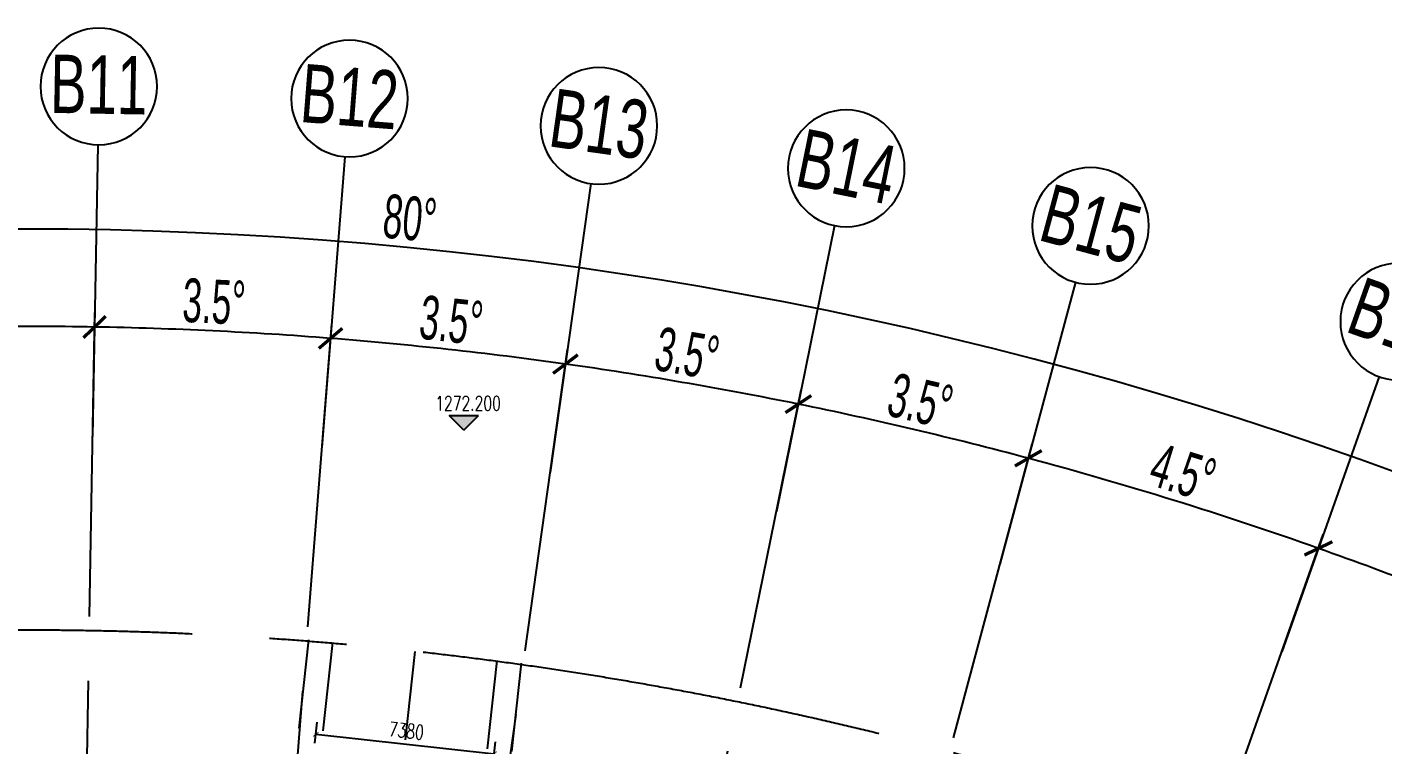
# Model space of a CAD drawing. Extents: x 36903891 to 38126251, y 2073392 to 2924740.
# Drawn here: x 37111160 to 37166918, y 2428526 to 2458040 of the extents above; entities that cross this region are included whole.
import ezdxf
from ezdxf.enums import TextEntityAlignment as Align
from ezdxf.xclip import XClip

# ---------------------------------------------------------------- set-up
doc = ezdxf.new("R2010")
doc.units = 0
doc.header["$LTSCALE"] = 1000
doc.header["$XCLIPFRAME"] = 0
for name, pattern in [('CENTER', [2, 1.25, -0.25, 0.25, -0.25]), ('CENTER2', [28.575, 19.05, -3.175, 3.175, -3.175]), ('HIDDEN', [0.375, 0.25, -0.125])]:
    doc.linetypes.add(name, pattern=pattern)
doc.layers.get('0').update_dxf_attribs({"color": 8})
doc.layers.get('Defpoints').update_dxf_attribs({"color": 8})
for name, color, linetype in [('#标注', 8, 'Continuous'), ('#虚线', 8, 'HIDDEN'), ('#轴线', 8, 'CENTER2'), ('A-DIMS', 8, 'Continuous'), ('A-DIMS-ELEV', 8, 'Continuous'), ('A-FLOR', 8, 'Continuous'), ('A-GRID', 8, 'CENTER'), ('DIM', 8, 'Continuous')]:
    doc.layers.add(name, color=color, linetype=linetype)
doc.styles.add('#文字', font='jrs.shx', dxfattribs={"width": 0.7, "bigfont": 'hztxt.shx'})
doc.styles.add('_TCH_DIM', font='SIMPLEX', dxfattribs={"bigfont": 'GBCBIG'})
doc.styles.add('_TCH_DIM_T3', font='SIMPLEX', dxfattribs={"width": 0.705882, "bigfont": 'GBCBIG'})
doc.styles.add('JHZX', font='jrs.shx', dxfattribs={"width": 0.6, "bigfont": 'jhz.shx'})
doc.dimstyles.new('_TCH_ARCH&&200', dxfattribs={"dimtxt": 595, "dimasz": 200, "dimexe": 500, "dimexo": 600, "dimgap": 252.5, "dimtad": 1, "dimdec": 0, "dimzin": 0, "dimdsep": 46, "dimtxsty": '_TCH_DIM_T3', "dimblk": 'ARCHTICK', "dimcen": 0.09, "dimclrt": 4, "dimazin": 2, "dimtfac": 1, "dimtdec": 0, "dimtix": 1, "dimtmove": 2, "dimatfit": 3, "dimfxl": 200, "dimtolj": 1, "dimtzin": 0, "dimarcsym": 0})
doc.dimstyles.new('JZBZ-600', dxfattribs={"dimscale": 600, "dimtxt": 3, "dimasz": 1.5, "dimexe": 1, "dimexo": 1, "dimgap": 0.5, "dimtad": 1, "dimdec": 0, "dimdsep": 46, "dimtxsty": 'JHZX', "dimblk1": 'ARCHTICK', "dimblk2": 'ARCHTICK', "dimsah": 1, "dimcen": 0, "dimclrd": 1, "dimclre": 1, "dimclrt": 2, "dimadec": 1, "dimazin": 2, "dimtfac": 1, "dimtdec": 0, "dimtix": 1, "dimtmove": 0, "dimatfit": 3, "dimfxl": 1, "dimtolj": 1, "dimlwd": -1, "dimlwe": -1, "dimarcsym": 1})

# ---------------------------------------------------------------- blocks, each defined once
blk = doc.blocks.new('_ARCHTICK')
at = {"color": 0, "linetype": 'ByBlock', "const_width": 0.15}
blk.add_lwpolyline([(-0.5, -0.5), (0.5, 0.5)], dxfattribs=at)
blk = doc.blocks.new('*D194')
at = {"layer": '#标注', "transparency": 16777216}
for p, q in [((36697229, 3039962), (36687879, 3053567)), ((36885580, 3021821), (36897355, 3033391))]:
    blk.add_line(p, q, dxfattribs=at)
blk.add_arc((36780595, 2918663), 163093, 44.49717, 124.49963, dxfattribs=at)
at = {"layer": 'Defpoints', "color": 0, "transparency": 16777216}
for p in [(36833249, 3073022), (36697569, 3039468), (36885152, 3021400), (36780595, 2918663)]:
    blk.add_point(p, dxfattribs=at)
at = {"layer": '#标注', "transparency": 16777216, "xscale": 900, "yscale": 900, "zscale": 900}
for p, rotation in [((36688219, 3053073), 214.4996298123025), ((36896927, 3032971), 314.4971693134276)]:
    blk.add_blockref('_ARCHTICK', p, dxfattribs=dict(at, rotation=rotation))
at = {"layer": '#标注', "transparency": 16777216, "insert": (36796346, 3082199), "char_height": 1800, "attachment_point": 5, "rotation": 354.4984, "style": 'JHZX'}
blk.add_mtext('\\A1;80°', dxfattribs=at)
blk = doc.blocks.new('*D228')
at = {"layer": '#标注', "transparency": 16777216}
for p, q in [((36829734, 3057411), (36833907, 3069194)), ((36838113, 3054153), (36842998, 3065659))]:
    blk.add_line(p, q, dxfattribs=at)
blk.add_arc((36780595, 2918663), 159093, 66.99784, 70.49793, dxfattribs=at)
at = {"layer": 'Defpoints', "color": 0, "transparency": 16777216}
for p in [(36839768, 3066342), (36829534, 3056846), (36837879, 3053600), (36780595, 2918663)]:
    blk.add_point(p, dxfattribs=at)
at = {"layer": '#标注', "transparency": 16777216, "xscale": 900, "yscale": 900, "zscale": 900}
for p, rotation in [((36833707, 3068629), 160.4979315301243), ((36842763, 3065107), 336.9978436474394)]:
    blk.add_blockref('_ARCHTICK', p, dxfattribs=dict(at, rotation=rotation))
at = {"layer": '#标注', "transparency": 16777216, "insert": (36838697, 3068055), "char_height": 1800, "attachment_point": 5, "rotation": 338.7479, "style": 'JHZX'}
blk.add_mtext('\\A1;3.5°', dxfattribs=at)
blk = doc.blocks.new('*D229')
at = {"layer": '#标注', "transparency": 16777216}
for p, q in [((36818696, 3060839), (36821932, 3072913)), ((36829734, 3057411), (36833907, 3069194))]:
    blk.add_line(p, q, dxfattribs=at)
blk.add_arc((36780595, 2918663), 159093, 70.49793, 74.99806, dxfattribs=at)
at = {"layer": 'Defpoints', "color": 0, "transparency": 16777216}
for p in [(36829763, 3069968), (36818541, 3060260), (36829534, 3056846), (36780595, 2918663)]:
    blk.add_point(p, dxfattribs=at)
at = {"layer": '#标注', "transparency": 16777216, "xscale": 900, "yscale": 900, "zscale": 900}
for p, rotation in [((36821776, 3072334), 164.9980558119537), ((36833707, 3068629), 340.4979315301207)]:
    blk.add_blockref('_ARCHTICK', p, dxfattribs=dict(at, rotation=rotation))
at = {"layer": '#标注', "transparency": 16777216, "insert": (36828134, 3071744), "char_height": 1800, "attachment_point": 5, "rotation": 342.748, "style": 'JHZX'}
blk.add_mtext('\\A1;4.5°', dxfattribs=at)
blk = doc.blocks.new('*D230')
at = {"layer": '#标注', "transparency": 16777216}
for p, q in [((36809945, 3062900), (36812438, 3075149)), ((36818696, 3060839), (36821932, 3072913))]:
    blk.add_line(p, q, dxfattribs=at)
blk.add_arc((36780595, 2918663), 159093, 74.99806, 78.49816, dxfattribs=at)
at = {"layer": 'Defpoints', "color": 0, "transparency": 16777216}
for p in [(36818639, 3073140), (36809825, 3062312), (36818541, 3060260), (36780595, 2918663)]:
    blk.add_point(p, dxfattribs=at)
at = {"layer": '#标注', "transparency": 16777216, "xscale": 900, "yscale": 900, "zscale": 900}
for p, rotation in [((36812318, 3074561), 168.4981608052581), ((36821776, 3072334), 344.9980558119641)]:
    blk.add_blockref('_ARCHTICK', p, dxfattribs=dict(at, rotation=rotation))
at = {"layer": '#标注', "transparency": 16777216, "insert": (36817339, 3074688), "char_height": 1800, "attachment_point": 5, "rotation": 346.7481, "style": 'JHZX'}
blk.add_mtext('\\A1;3.5°', dxfattribs=at)
blk = doc.blocks.new('*D231')
at = {"layer": '#标注', "transparency": 16777216}
for p, q in [((36801085, 3064423), (36802825, 3076801)), ((36809945, 3062900), (36812438, 3075149))]:
    blk.add_line(p, q, dxfattribs=at)
blk.add_arc((36780595, 2918663), 159093, 78.49816, 81.99827, dxfattribs=at)
at = {"layer": 'Defpoints', "color": 0, "transparency": 16777216}
for p in [(36809137, 3075175), (36801001, 3063829), (36809825, 3062312), (36780595, 2918663)]:
    blk.add_point(p, dxfattribs=at)
at = {"layer": '#标注', "transparency": 16777216, "xscale": 900, "yscale": 900, "zscale": 900}
for p, rotation in [((36802741, 3076207), 171.9982726601216), ((36812318, 3074561), 348.4981608052503)]:
    blk.add_blockref('_ARCHTICK', p, dxfattribs=dict(at, rotation=rotation))
at = {"layer": '#标注', "transparency": 16777216, "insert": (36807745, 3076640), "char_height": 1800, "attachment_point": 5, "rotation": 350.2482, "style": 'JHZX'}
blk.add_mtext('\\A1;3.5°', dxfattribs=at)
blk = doc.blocks.new('*D232')
at = {"layer": '#标注', "transparency": 16777216}
for p, q in [((36792148, 3065402), (36793129, 3077863)), ((36801085, 3064423), (36802825, 3076801))]:
    blk.add_line(p, q, dxfattribs=at)
blk.add_arc((36780595, 2918663), 159093, 81.99827, 85.49812, dxfattribs=at)
at = {"layer": 'Defpoints', "color": 0, "transparency": 16777216}
for p in [(36799529, 3076625), (36792101, 3064804), (36801001, 3063829), (36780595, 2918663)]:
    blk.add_point(p, dxfattribs=at)
at = {"layer": '#标注', "transparency": 16777216, "xscale": 900, "yscale": 900, "zscale": 900}
for p, rotation in [((36793082, 3077265), 175.4981204023724), ((36802741, 3076207), 351.9982726601235)]:
    blk.add_blockref('_ARCHTICK', p, dxfattribs=dict(at, rotation=rotation))
at = {"layer": '#标注', "transparency": 16777216, "insert": (36798050, 3078003), "char_height": 1800, "attachment_point": 5, "rotation": 353.7482, "style": 'JHZX'}
blk.add_mtext('\\A1;3.5°', dxfattribs=at)
blk = doc.blocks.new('*D233')
at = {"layer": '#标注', "transparency": 16777216}
for p, q in [((36783168, 3065834), (36783386, 3078332)), ((36792148, 3065402), (36793129, 3077863))]:
    blk.add_line(p, q, dxfattribs=at)
blk.add_arc((36780595, 2918663), 159093, 85.49812, 88.99852, dxfattribs=at)
at = {"layer": 'Defpoints', "color": 0, "transparency": 16777216}
for p in [(36789850, 3077487), (36783157, 3065234), (36792101, 3064804), (36780595, 2918663)]:
    blk.add_point(p, dxfattribs=at)
at = {"layer": '#标注', "transparency": 16777216, "xscale": 900, "yscale": 900, "zscale": 900}
for p, rotation in [((36783375, 3077732), 178.9985152614679), ((36793082, 3077265), 355.4981204023706)]:
    blk.add_blockref('_ARCHTICK', p, dxfattribs=dict(at, rotation=rotation))
at = {"layer": '#标注', "transparency": 16777216, "insert": (36788290, 3078771), "char_height": 1800, "attachment_point": 5, "rotation": 357.2483, "style": 'JHZX'}
blk.add_mtext('\\A1;3.5°', dxfattribs=at)
blk = doc.blocks.new('*D234')
at = {"layer": '#标注', "transparency": 16777216}
for p, q in [((36774178, 3065716), (36773633, 3078204)), ((36783168, 3065834), (36783386, 3078332))]:
    blk.add_line(p, q, dxfattribs=at)
blk.add_arc((36780595, 2918663), 159093, 88.99852, 92.49865, dxfattribs=at)
at = {"layer": 'Defpoints', "color": 0, "transparency": 16777216}
for p in [(36780136, 3077755), (36774204, 3065117), (36783157, 3065234), (36780595, 2918663)]:
    blk.add_point(p, dxfattribs=at)
at = {"layer": '#标注', "transparency": 16777216, "xscale": 900, "yscale": 900, "zscale": 900}
for p, rotation in [((36773659, 3077605), 182.4986451029128), ((36783375, 3077732), 358.9985152614663)]:
    blk.add_blockref('_ARCHTICK', p, dxfattribs=dict(at, rotation=rotation))
at = {"layer": '#标注', "transparency": 16777216, "insert": (36778501, 3078942), "char_height": 1800, "attachment_point": 5, "rotation": 0.7486, "style": 'JHZX'}
blk.add_mtext('\\A1;3.5°', dxfattribs=at)
blk = doc.blocks.new('*U51')
blk.add_line((0, -20), (0, 0))
blk.add_circle((0, -24), 4)
at = {"style": 'JHZX', "width": 0.75}
blk.add_attdef('AXES', text='', height=4, dxfattribs=at).set_placement((0, -24), align=Align.MIDDLE_CENTER)
blk = doc.blocks.new('DOTE-11')
at = {"layer": '#虚线', "ltscale": 20}
for p, q in [((36790154, 3046326), (36792185, 3064865)), ((36791148, 3046217), (36793179, 3064756)), ((36794528, 3045847), (36796559, 3064386)), ((36797908, 3045476), (36799939, 3064016)), ((36798902, 3045368), (36800933, 3063907))]:
    blk.add_line(p, q, dxfattribs=at)
at = {"layer": '#轴线'}
for p, q in [((36782789, 3044138), (36783157, 3065235)), ((36790445, 3043770), (36792101, 3064805)), ((36798065, 3042936), (36801001, 3063830)), ((36805619, 3041638), (36809826, 3062314))]:
    blk.add_line(p, q, dxfattribs=at)
blk.add_arc((36780599, 2918657), 146600, 324.5, 183.99981, dxfattribs=at)
blk = doc.blocks.new('*D410')
at = {"layer": 'A-DIMS', "lineweight": -2, "transparency": 16777216}
for p, q in [((39306212, 2131781), (39306306, 2132640)), ((39306252, 2132143), (39313588, 2131340)), ((39313548, 2130977), (39313642, 2131837))]:
    blk.add_line(p, q, dxfattribs=at)
at = {"layer": 'Defpoints', "color": 0, "transparency": 16777216}
for p in [(39306147, 2131184), (39313588, 2131340), (39313483, 2130381)]:
    blk.add_point(p, dxfattribs=at)
at = {"layer": 'A-DIMS', "lineweight": -2, "transparency": 16777216, "xscale": 200, "yscale": 200, "zscale": 200}
for p, rotation in [((39306252, 2132143), 173.7481965612249), ((39313588, 2131340), 353.7481965612249)]:
    blk.add_blockref('_ARCHTICK', p, dxfattribs=dict(at, rotation=rotation))
at = {"layer": 'A-DIMS', "transparency": 16777216, "insert": (39309980, 2132288), "char_height": 595, "attachment_point": 5, "rotation": 353.7482, "style": '_TCH_DIM_T3'}
blk.add_mtext('\\A1;7380', dxfattribs=at)
blk = doc.blocks.new('ZW-5001')
at = {"layer": '#标注'}
ref = blk.add_blockref('*U51', (36783296.6, 3073224.4), dxfattribs=dict(at, xscale=-600.0000000000007, yscale=600.0000000000009, rotation=178.9986842433645))
ref.add_attrib('AXES', 'B11', dxfattribs={"layer": '0', "height": 2400, "rotation": 358.99868, "style": '#文字', "width": 0.7}).set_placement((36783549.6, 3087702.2), align=Align.MIDDLE_CENTER)
ref = blk.add_blockref('*U51', (36792727.6, 3072771.4), dxfattribs=dict(at, xscale=-600.0000000000005, yscale=600.0000000000005, rotation=175.498713934369))
ref.add_attrib('AXES', 'B12', dxfattribs={"layer": '0', "height": 2400, "rotation": 355.49871, "style": '#文字', "width": 0.7}).set_placement((36793864, 3087206.8), align=Align.MIDDLE_CENTER)
ref = blk.add_blockref('*U51', (36802113.3, 3071743.5), dxfattribs=dict(at, xscale=-600.0000000000003, yscale=600.0000000000007, rotation=171.9987436253736))
ref.add_attrib('AXES', 'B13', dxfattribs={"layer": '0', "height": 2400, "rotation": 351.99874, "style": '#文字', "width": 0.7}).set_placement((36804128.9, 3086082.6), align=Align.MIDDLE_CENTER)
ref = blk.add_blockref('*U51', (36811418.8, 3070144.5), dxfattribs=dict(at, xscale=-600.0000000000001, yscale=600.0000000000005, rotation=168.4987733163782))
ref.add_attrib('AXES', 'B14', dxfattribs={"layer": '0', "height": 2400, "rotation": 348.49877, "style": '#文字', "width": 0.7}).set_placement((36814306, 3084333.8), align=Align.MIDDLE_CENTER)
ref = blk.add_blockref('*U51', (36820609.3, 3067980.5), dxfattribs=dict(at, xscale=-600.0000000000001, yscale=600.0000000000002, rotation=164.9988030073825))
ref.add_attrib('AXES', 'B15', dxfattribs={"layer": '0', "height": 2400, "rotation": 344.9988, "style": '#文字', "width": 0.7}).set_placement((36824357.3, 3081967), align=Align.MIDDLE_CENTER)
ref = blk.add_blockref('*U51', (36832201.7, 3064379.2), dxfattribs=dict(at, xscale=-600.0000000000008, yscale=600.000000000001, rotation=160.4979315300233))
ref.add_attrib('AXES', 'B16', dxfattribs={"layer": '0', "height": 2400, "rotation": 340.49793, "style": '#文字', "width": 0.7}).set_placement((36837035.7, 3078028.4), align=Align.MIDDLE_CENTER)
for base, p1, p2, picture, middle in [((36833249.5, 3073022.4), (36885151.9, 3021400.4), (36697568.8, 3039467.8), '*D194', (36796346.2, 3082199.2)), ((36780136, 3077755.4), (36783157, 3065233.6), (36774204, 3065116.7), '*D234', (36778500.6, 3078942.3)), ((36789850.1, 3077486.6), (36792101.2, 3064803.8), (36783157, 3065233.6), '*D233', (36788290.1, 3078771.2)), ((36799528.9, 3076625.3), (36801001.1, 3063828.8), (36792101.2, 3064803.8), '*D232', (36798050.5, 3078002.7)), ((36809137.1, 3075174.8), (36809825.5, 3062312.2), (36801001.1, 3063828.8), '*D231', (36807745.3, 3076639.9)), ((36818639, 3073140.3), (36818540.8, 3060259.7), (36809825.5, 3062312.2), '*D230', (36817339.3, 3074687.7)), ((36829762.7, 3069967.7), (36829533.7, 3056845.9), (36818540.8, 3060259.7), '*D229', (36828133.8, 3071744.4)), ((36839768.4, 3066342), (36837878.5, 3053600.4), (36829533.7, 3056845.9), '*D228', (36838696.8, 3068055.2))]:
    dim = blk.add_angular_dim_3p(base=base, center=(36780594.8, 2918662.6), p1=p1, p2=p2, dimstyle='JZBZ-600', override={"dimclrd": 256, "dimclre": 256, "dimclrt": 256}, dxfattribs=at)
    dim.commit()
    dim.dimension.update_dxf_attribs({"geometry": picture, "text_midpoint": middle})
blk = doc.blocks.new('FDGFH')
at = {"layer": 'A-FLOR'}
blk.add_blockref('ZW-5001', (-36780599, -2918657), dxfattribs=at)
at = {"layer": 'A-GRID'}
blk.add_blockref('DOTE-11', (-36780599, -2918657), dxfattribs=at)
blk = doc.blocks.new('CXVFG')
at = {"layer": 'A-DIMS-ELEV'}
blk.add_hatch(color=256, dxfattribs=at).paths.add_polyline_path([(39312342.7, 2144647.2), (39311742.7, 2145247.2), (39312942.7, 2145247.2)])
for p, q in [((39312342.7, 2144647.2), (39311742.7, 2145247.2)), ((39311742.7, 2145247.2), (39312942.7, 2145247.2)), ((39312342.7, 2144647.2), (39312942.7, 2145247.2))]:
    blk.add_line(p, q, dxfattribs=at)
at = {"layer": 'A-DIMS-ELEV', "style": '_TCH_DIM', "width": 0.705882}
blk.add_text('1272.200', height=595, dxfattribs=at).set_placement((39311162.7, 2145457.2))
at = {"layer": 'A-DIMS'}
dim = blk.add_aligned_dim(p1=(39306146.7, 2131184.2), p2=(39313482.8, 2130380.5), distance=964.8, dimstyle='_TCH_ARCH&&200', override={"dimclrd": 256, "dimclre": 256, "dimclrt": 256}, dxfattribs=at)
dim.commit()
dim.dimension.update_dxf_attribs({"geometry": '*D410', "text_midpoint": (39309979.7, 2132288.1)})
blk = doc.blocks.new('JUTEWR')
at = {"layer": 'DIM'}
for name, p in [('FDGFH', (36747510, 2929431)), ('CXVFG', (-2546868, 939616))]:
    blk.add_blockref(name, p, dxfattribs=at)

msp = doc.modelspace()

# ---------------------------------------------------------------- block references
at = {"layer": 'DIM'}
ref = msp.add_blockref('JUTEWR', (363648.3, -642797.5), dxfattribs=at)
XClip(ref).set_block_clipping_path([(36540243.0880557299, 2702892.0700622862), (36938694.1744792983, 3117037.741362222)])

doc.saveas('drawing.dxf')
